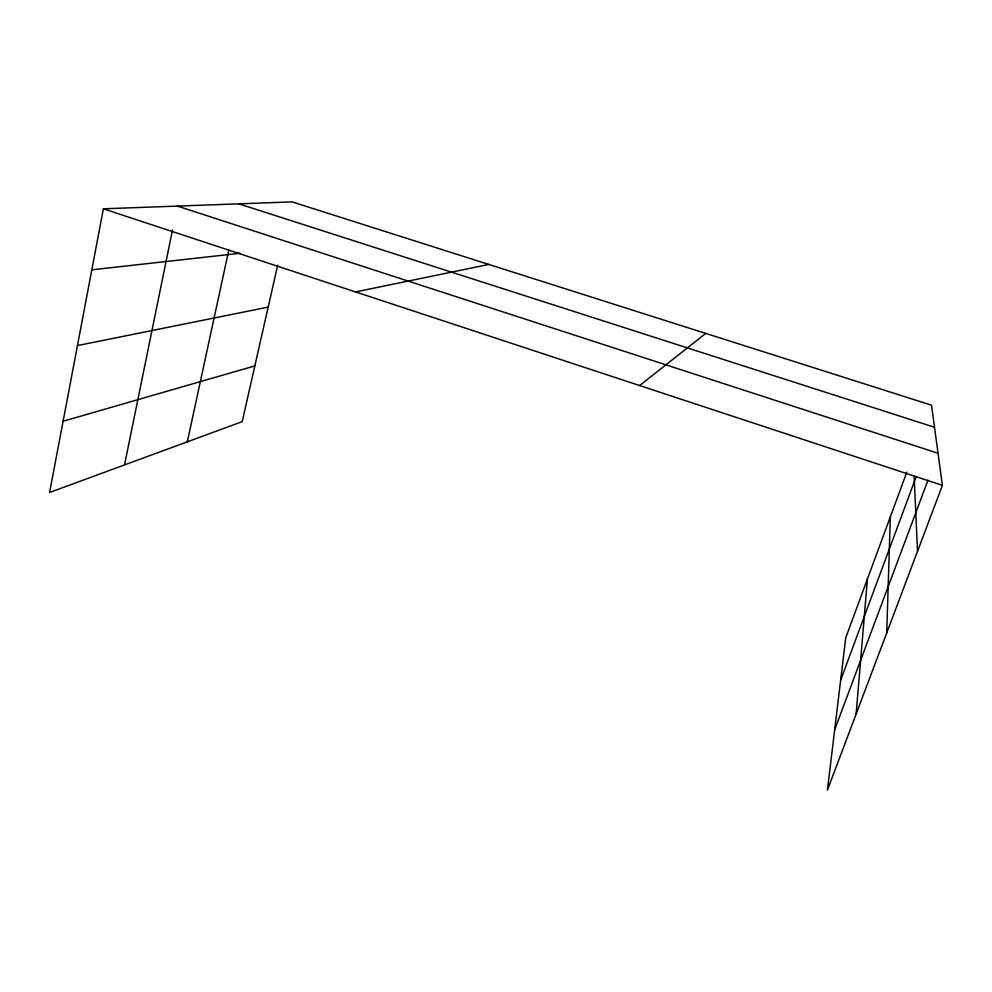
<?xml version="1.0" encoding="UTF-8"?>
<svg xmlns="http://www.w3.org/2000/svg" width="992" height="992" viewBox="0 0 992 992"><rect width="100%" height="100%" fill="white"/><g stroke="black" fill="none" stroke-linecap="round" stroke-linejoin="round"><path stroke-width="1.49" d="M886.724 632.921L890.345 516.82M856.121 714.054L867.43 578.981M906.812 472.155L845.742 637.769L827.427 790.116L942.4 485.348L931.513 405.182L292.045 201.884L103.379 208.804L49.6 492.466L242.197 421.662L277.698 265.149M124.521 464.926L172.472 230.07M187.314 441.837L228.768 250.17M840.633 680.239L915.963 477.226M834.681 729.752L927.966 480.19M639.617 385.553L705.746 333.411M63.104 421.24L254.845 365.912M355.52 291.921L488.833 264.442M77.45 345.576L268.187 307.111M91.81 269.824L240.064 253.282M238.787 203.831L934.514 427.267M177.37 206.088L938.035 453.257M103.379 208.804L942.4 485.348M914.116 475.59L917.513 551.329"/></g></svg>
